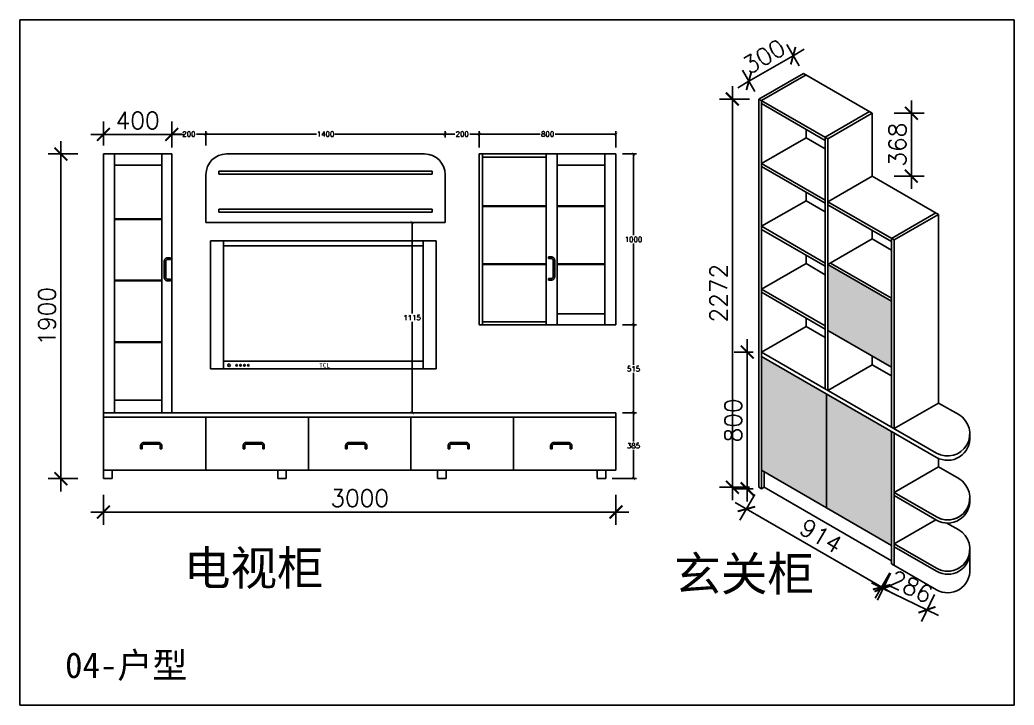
# Model space of a CAD drawing. Header units: millimetres. Extents: x 197048 to 234198, y -884 to 47075.
# Drawn here: x 222328 to 228148, y 2676 to 6686 of the extents above; entities that cross this region are included whole.
import ezdxf

# ---------------------------------------------------------------- set-up
doc = ezdxf.new("R2010")
doc.units = ezdxf.units.MM
doc.header["$PDMODE"] = 35
doc.header["$PDSIZE"] = -10
doc.layers.add('1', color=7, linetype='Continuous')
doc.layers.add('MAKE2D ______', color=7, linetype='Continuous')
doc.styles.add('_TCH_DIM', font='simplex.shx')
doc.styles.get("Standard").update_dxf_attribs({"font": 'txt', "bigfont": 'gbcbig.shx'})
doc.styles.add('STYLE1', font='', dxfattribs={"height": 100})
doc.styles.add('样式 1', font='')
doc.styles.get('STYLE1').set_extended_font_data('SimSun')
doc.styles.get('样式 1').set_extended_font_data('FangSong_GB2312')
doc.dimstyles.new('平面内标注', dxfattribs={"dimscale": 50, "dimtxt": 2, "dimasz": 1.5, "dimexe": 1.5, "dimexo": 1, "dimtad": 1, "dimdec": 0, "dimdsep": 46, "dimtxsty": '_TCH_DIM', "dimblk": 'ARCHTICK', "dimcen": 2.5, "dimdle": 1.5, "dimclrd": 8, "dimclre": 8, "dimadec": 0, "dimazin": 0, "dimtfac": 1, "dimtdec": 0, "dimtix": 1, "dimtmove": 2, "dimatfit": 3, "dimfxl": 0, "dimarcsym": 0})
doc.dimstyles.new('标注1', dxfattribs={"dimscale": 100, "dimtxt": 0.3, "dimasz": 0.18, "dimexe": 0.18, "dimexo": 0.3825, "dimgap": 0.09, "dimtad": 0, "dimtih": 1, "dimtoh": 1, "dimdec": 0, "dimzin": 0, "dimdsep": 46, "dimtxsty": 'Standard', "dimblk": 'ARCHTICK', "dimcen": 0.09, "dimadec": 0, "dimazin": 0, "dimtfac": 1, "dimtdec": 0, "dimtofl": 0, "dimtmove": 2, "dimatfit": 0, "dimldrblk": 'DOT', "dimfxl": 0, "dimtolj": 1, "dimtzin": 0, "dimarcsym": 0})

# ---------------------------------------------------------------- blocks, each defined once
blk = doc.blocks.new('_ArchTick')
at = {"color": 0, "linetype": 'ByBlock', "const_width": 0.15}
blk.add_lwpolyline([(-0.5, -0.5), (0.5, 0.5)], dxfattribs=at)
blk = doc.blocks.new('*D462')
at = {"layer": '1', "color": 8, "lineweight": -2}
for p, q in [((226498.5, 3876.1), (226498.5, 6298.1)), ((226598.5, 6223.1), (226423.5, 6223.1)), ((226598.5, 3951.1), (226423.5, 3951.1))]:
    blk.add_line(p, q, dxfattribs=at)
at = {"layer": 'Defpoints', "color": 0}
for p in [(226498.5, 6223.1), (226654.4, 6223.1), (226654.4, 3951.1)]:
    blk.add_point(p, dxfattribs=at)
at = {"layer": '1', "color": 8, "lineweight": -2, "xscale": 75, "yscale": 75, "zscale": 75}
for p, rotation in [((226498.5, 6223.1), 90), ((226498.5, 3951.1), 270)]:
    blk.add_blockref('_ArchTick', p, dxfattribs=dict(at, rotation=rotation))
at = {"layer": '1', "color": 0, "insert": (226417.3, 5087.1), "char_height": 100, "attachment_point": 5, "rotation": 90, "style": '_TCH_DIM'}
blk.add_mtext('2272', dxfattribs=at)
blk = doc.blocks.new('*D463')
at = {"layer": '1', "color": 8, "lineweight": -2}
for p, q in [((226889.2, 6416.4), (226817, 6541.6)), ((226594.7, 6326.6), (226854.5, 6476.6)), ((226854.5, 6476.6), (226919.4, 6514.1)), ((226629.4, 6266.4), (226557.2, 6391.6)), ((226594.7, 6326.6), (226529.7, 6289.1))]:
    blk.add_line(p, q, dxfattribs=at)
at = {"layer": 'Defpoints', "color": 0}
for p in [(226854.5, 6476.6), (226914.2, 6373.1), (226654.4, 6223.1)]:
    blk.add_point(p, dxfattribs=at)
at = {"layer": '1', "color": 8, "lineweight": -2, "xscale": 75, "yscale": 75, "zscale": 75}
for p, rotation in [((226854.5, 6476.6), 210.0000000000054), ((226594.7, 6326.6), 30.00000000000533)]:
    blk.add_blockref('_ArchTick', p, dxfattribs=dict(at, rotation=rotation))
at = {"layer": '1', "color": 0, "insert": (226683.9, 6472), "char_height": 100, "attachment_point": 5, "rotation": 30, "style": '_TCH_DIM'}
blk.add_mtext('300', dxfattribs=at)
blk = doc.blocks.new('*D464')
at = {"layer": '1', "color": 8, "lineweight": -2}
for p, q in [((227546.4, 6215.1), (227546.4, 5697.1)), ((227446.4, 6140.1), (227621.4, 6140.1)), ((227446.4, 5772.1), (227621.4, 5772.1))]:
    blk.add_line(p, q, dxfattribs=at)
at = {"layer": 'Defpoints', "color": 0}
for p in [(227317.8, 6140.1), (227317.8, 5772.1), (227546.4, 5772.1)]:
    blk.add_point(p, dxfattribs=at)
at = {"layer": '1', "color": 8, "lineweight": -2, "xscale": 75, "yscale": 75, "zscale": 75}
for p, rotation in [((227546.4, 6140.1), 90), ((227546.4, 5772.1), 270)]:
    blk.add_blockref('_ArchTick', p, dxfattribs=dict(at, rotation=rotation))
at = {"layer": '1', "color": 0, "insert": (227465.2, 5956.1), "char_height": 100, "attachment_point": 5, "rotation": 90, "style": '_TCH_DIM'}
blk.add_mtext('368', dxfattribs=at)
blk = doc.blocks.new('*D465')
at = {"layer": '1', "color": 8, "lineweight": -2}
for p, q in [((226585.1, 4817.1), (226585.1, 3867.1)), ((226620, 4742.1), (226510.1, 4742.1)), ((226620, 3942.1), (226510.1, 3942.1))]:
    blk.add_line(p, q, dxfattribs=at)
at = {"layer": 'Defpoints', "color": 0}
for p in [(226670, 4742.1), (226585.1, 3942.1), (226670, 3942.1)]:
    blk.add_point(p, dxfattribs=at)
at = {"layer": '1', "color": 8, "lineweight": -2, "xscale": 75, "yscale": 75, "zscale": 75}
for p, rotation in [((226585.1, 4742.1), 90), ((226585.1, 3942.1), 270)]:
    blk.add_blockref('_ArchTick', p, dxfattribs=dict(at, rotation=rotation))
at = {"layer": '1', "color": 0, "insert": (226503.9, 4342.1), "char_height": 100, "attachment_point": 5, "rotation": 90, "style": '_TCH_DIM'}
blk.add_mtext('800', dxfattribs=at)
blk = doc.blocks.new('*D466')
at = {"layer": '1', "color": 8, "lineweight": -2}
for p, q in [((226629.4, 3907.8), (226543.3, 3758.7)), ((226515.9, 3861.1), (227437.3, 3329.1)), ((227421, 3450.8), (227334.9, 3301.7))]:
    blk.add_line(p, q, dxfattribs=at)
at = {"layer": 'Defpoints', "color": 0}
for p in [(226654.4, 3951.1), (227446, 3494.1), (227372.4, 3366.6)]:
    blk.add_point(p, dxfattribs=at)
at = {"layer": '1', "color": 8, "lineweight": -2, "xscale": 75, "yscale": 75, "zscale": 75}
for p, rotation in [((226580.8, 3823.6), 149.9999999999992), ((227372.4, 3366.6), 329.9999999999993)]:
    blk.add_blockref('_ArchTick', p, dxfattribs=dict(at, rotation=rotation))
at = {"layer": '1', "color": 0, "insert": (227017.2, 3665.5), "char_height": 100, "attachment_point": 5, "rotation": 330, "style": '_TCH_DIM'}
blk.add_mtext('914', dxfattribs=at)
blk = doc.blocks.new('*D387')
at = {"layer": '1', "color": 8, "lineweight": -2}
for p, q in [((227423.9, 3448.7), (227347.5, 3291.2)), ((227380.3, 3358.7), (227312.8, 3391.4)), ((227380.3, 3358.7), (227637.6, 3233.9)), ((227681.2, 3323.9), (227604.9, 3166.4)), ((227637.6, 3233.9), (227705.1, 3201.2))]:
    blk.add_line(p, q, dxfattribs=at)
at = {"layer": 'Defpoints', "color": 0}
for p in [(227446, 3494.1), (227703.3, 3369.3), (227637.6, 3233.9)]:
    blk.add_point(p, dxfattribs=at)
at = {"layer": '1', "color": 8, "lineweight": -2, "xscale": 75, "yscale": 75, "zscale": 75}
for p, rotation in [((227380.3, 3358.7), 334.1258640388898), ((227637.6, 3233.9), 154.1258640388898)]:
    blk.add_blockref('_ArchTick', p, dxfattribs=dict(at, rotation=rotation))
at = {"layer": '1', "color": 0, "insert": (227544.4, 3369.4), "char_height": 100, "attachment_point": 5, "rotation": 334.12586, "style": '_TCH_DIM'}
blk.add_mtext('286', dxfattribs=at)
blk = doc.blocks.new('*D476')
at = {"color": 0, "lineweight": -2}
for p, q in [((225855.5, 4386.4), (225937.9, 4386.4)), ((225919.9, 4386.4), (225919.9, 4217.9)), ((225919.9, 4001.4), (225919.9, 4169.9)), ((225795.5, 4001.4), (225937.9, 4001.4))]:
    blk.add_line(p, q, dxfattribs=at)
at = {"layer": 'Defpoints', "color": 0}
for p in [(225817.3, 4386.4), (225919.9, 4386.4), (225757.3, 4001.4)]:
    blk.add_point(p, dxfattribs=at)
at = {"color": 0, "lineweight": -2, "xscale": 18, "yscale": 18, "zscale": 18}
for p, rotation in [((225919.9, 4386.4), 90), ((225919.9, 4001.4), 270)]:
    blk.add_blockref('_ArchTick', p, dxfattribs=dict(at, rotation=rotation))
at = {"color": 0, "insert": (225919.9, 4193.9), "char_height": 30, "attachment_point": 5}
blk.add_mtext('\\A1;385', dxfattribs=at)
blk = doc.blocks.new('_Dot')
at = {"color": 0, "linetype": 'ByBlock', "lineweight": -2}
blk.add_line((-0.5, 0), (-1, 0), dxfattribs=at)
at = {"color": 0, "linetype": 'ByBlock', "const_width": 0.5}
blk.add_lwpolyline([(-0.25, 0, 1), (0.25, 0, 1)], format="xyb", close=True, dxfattribs=at)
blk = doc.blocks.new('*D477')
at = {"color": 0, "lineweight": -2}
for p, q in [((225855.5, 4901.4), (225937.9, 4901.4)), ((225919.9, 4901.4), (225919.9, 4667.9)), ((225919.9, 4386.4), (225919.9, 4619.9)), ((225855.5, 4386.4), (225937.9, 4386.4))]:
    blk.add_line(p, q, dxfattribs=at)
at = {"layer": 'Defpoints', "color": 0}
for p in [(225817.3, 4901.4), (225919.9, 4901.4), (225817.3, 4386.4)]:
    blk.add_point(p, dxfattribs=at)
at = {"color": 0, "lineweight": -2, "xscale": 18, "yscale": 18, "zscale": 18}
for p, rotation in [((225919.9, 4901.4), 90), ((225919.9, 4386.4), 270)]:
    blk.add_blockref('_ArchTick', p, dxfattribs=dict(at, rotation=rotation))
at = {"color": 0, "insert": (225919.9, 4643.9), "char_height": 30, "attachment_point": 5}
blk.add_mtext('\\A1;515', dxfattribs=at)
blk = doc.blocks.new('*D478')
at = {"color": 0, "lineweight": -2}
for p, q in [((225855.5, 5901.4), (225937.9, 5901.4)), ((225919.9, 5901.4), (225919.9, 5425.4)), ((225919.9, 4901.4), (225919.9, 5377.4)), ((225855.5, 4901.4), (225937.9, 4901.4))]:
    blk.add_line(p, q, dxfattribs=at)
at = {"layer": 'Defpoints', "color": 0}
for p in [(225817.3, 5901.4), (225919.9, 5901.4), (225817.3, 4901.4)]:
    blk.add_point(p, dxfattribs=at)
at = {"color": 0, "lineweight": -2, "xscale": 18, "yscale": 18, "zscale": 18}
for p, rotation in [((225919.9, 5901.4), 90), ((225919.9, 4901.4), 270)]:
    blk.add_blockref('_ArchTick', p, dxfattribs=dict(at, rotation=rotation))
at = {"color": 0, "insert": (225919.9, 5401.4), "char_height": 30, "attachment_point": 5}
blk.add_mtext('\\A1;1000', dxfattribs=at)
blk = doc.blocks.new('*D479')
at = {"color": 0, "lineweight": -2}
for p, q in [((225017.3, 5939.7), (225017.3, 6035.9)), ((225017.3, 6017.9), (225373.3, 6017.9)), ((225817.3, 6017.9), (225461.3, 6017.9)), ((225817.3, 5939.7), (225817.3, 6035.9))]:
    blk.add_line(p, q, dxfattribs=at)
at = {"layer": 'Defpoints', "color": 0}
for p in [(225017.3, 6017.9), (225017.3, 5901.4), (225817.3, 5901.4)]:
    blk.add_point(p, dxfattribs=at)
at = {"color": 0, "lineweight": -2, "xscale": 18, "yscale": 18, "zscale": 18, "rotation": 180}
blk.add_blockref('_ArchTick', (225017.3, 6017.9), dxfattribs=at)
at = {"color": 0, "lineweight": -2, "xscale": 18, "yscale": 18, "zscale": 18}
blk.add_blockref('_ArchTick', (225817.3, 6017.9), dxfattribs=at)
at = {"color": 0, "insert": (225417.3, 6017.9), "char_height": 30, "attachment_point": 5}
blk.add_mtext('\\A1;800', dxfattribs=at)
blk = doc.blocks.new('*D480')
at = {"color": 0, "lineweight": -2}
for p, q in [((224817.3, 5998.1), (224817.3, 6035.9)), ((224817.3, 6017.9), (224873.3, 6017.9)), ((225017.3, 6017.9), (224961.3, 6017.9)), ((225017.3, 5939.7), (225017.3, 6035.9))]:
    blk.add_line(p, q, dxfattribs=at)
at = {"layer": 'Defpoints', "color": 0}
for p in [(224817.3, 6017.9), (224817.3, 5959.8), (225017.3, 5901.4)]:
    blk.add_point(p, dxfattribs=at)
at = {"color": 0, "lineweight": -2, "xscale": 18, "yscale": 18, "zscale": 18, "rotation": 180}
blk.add_blockref('_ArchTick', (224817.3, 6017.9), dxfattribs=at)
at = {"color": 0, "lineweight": -2, "xscale": 18, "yscale": 18, "zscale": 18}
blk.add_blockref('_ArchTick', (225017.3, 6017.9), dxfattribs=at)
at = {"color": 0, "insert": (224917.3, 6017.9), "char_height": 30, "attachment_point": 5}
blk.add_mtext('\\A1;200', dxfattribs=at)
blk = doc.blocks.new('*D473')
at = {"color": 0, "lineweight": -2}
for p, q in [((223417.3, 6015.2), (223417.3, 6035.9)), ((223417.3, 6017.9), (224063.3, 6017.9)), ((224817.3, 6017.9), (224171.3, 6017.9)), ((224817.3, 5998.1), (224817.3, 6035.9))]:
    blk.add_line(p, q, dxfattribs=at)
at = {"layer": 'Defpoints', "color": 0}
for p in [(223417.3, 6017.9), (223417.3, 5977), (224817.3, 5959.8)]:
    blk.add_point(p, dxfattribs=at)
at = {"color": 0, "lineweight": -2, "xscale": 18, "yscale": 18, "zscale": 18, "rotation": 180}
blk.add_blockref('_ArchTick', (223417.3, 6017.9), dxfattribs=at)
at = {"color": 0, "lineweight": -2, "xscale": 18, "yscale": 18, "zscale": 18}
blk.add_blockref('_ArchTick', (224817.3, 6017.9), dxfattribs=at)
at = {"color": 0, "insert": (224117.3, 6017.9), "char_height": 30, "attachment_point": 5}
blk.add_mtext('\\A1;1400', dxfattribs=at)
blk = doc.blocks.new('*D481')
at = {"color": 0, "lineweight": -2}
for p, q in [((223217.3, 5939.7), (223217.3, 6035.9)), ((223217.3, 6017.9), (223273.3, 6017.9)), ((223417.3, 6017.9), (223361.3, 6017.9)), ((223417.3, 5950.1), (223417.3, 6035.9))]:
    blk.add_line(p, q, dxfattribs=at)
at = {"layer": 'Defpoints', "color": 0}
for p in [(223217.3, 6017.9), (223217.3, 5901.4), (223417.3, 5911.8)]:
    blk.add_point(p, dxfattribs=at)
at = {"color": 0, "lineweight": -2, "xscale": 18, "yscale": 18, "zscale": 18, "rotation": 180}
blk.add_blockref('_ArchTick', (223217.3, 6017.9), dxfattribs=at)
at = {"color": 0, "lineweight": -2, "xscale": 18, "yscale": 18, "zscale": 18}
blk.add_blockref('_ArchTick', (223417.3, 6017.9), dxfattribs=at)
at = {"color": 0, "insert": (223317.3, 6017.9), "char_height": 30, "attachment_point": 5}
blk.add_mtext('\\A1;200', dxfattribs=at)
blk = doc.blocks.new('*D474')
at = {"color": 0, "lineweight": -2}
for p, q in [((224623.7, 5501.4), (224623.7, 4967.9)), ((224658.7, 5501.4), (224641.7, 5501.4)), ((224623.7, 4386.4), (224623.7, 4919.9)), ((224658.7, 4386.4), (224641.7, 4386.4))]:
    blk.add_line(p, q, dxfattribs=at)
at = {"layer": 'Defpoints', "color": 0}
for p in [(224620.4, 5501.4), (224620.4, 4386.4), (224623.7, 4386.4)]:
    blk.add_point(p, dxfattribs=at)
at = {"color": 0, "lineweight": -2, "xscale": 18, "yscale": 18, "zscale": 18}
for p, rotation in [((224623.7, 5501.4), 90), ((224623.7, 4386.4), 270)]:
    blk.add_blockref('_ArchTick', p, dxfattribs=dict(at, rotation=rotation))
at = {"color": 0, "insert": (224623.7, 4943.9), "char_height": 30, "attachment_point": 5}
blk.add_mtext('\\A1;1115', dxfattribs=at)
blk = doc.blocks.new('*D482')
at = {"layer": '1', "color": 8, "lineweight": -2}
for p, q in [((222817.3, 5951.4), (222817.3, 6091.1)), ((223217.3, 5951.4), (223217.3, 6091.1)), ((223292.3, 6016.1), (222742.3, 6016.1))]:
    blk.add_line(p, q, dxfattribs=at)
at = {"layer": 'Defpoints', "color": 0}
for p in [(222817.3, 6016.1), (222817.3, 5901.4), (223217.3, 5901.4)]:
    blk.add_point(p, dxfattribs=at)
at = {"layer": '1', "color": 8, "lineweight": -2, "xscale": 75, "yscale": 75, "zscale": 75, "rotation": 180}
blk.add_blockref('_ArchTick', (222817.3, 6016.1), dxfattribs=at)
at = {"layer": '1', "color": 8, "lineweight": -2, "xscale": 75, "yscale": 75, "zscale": 75}
blk.add_blockref('_ArchTick', (223217.3, 6016.1), dxfattribs=at)
at = {"layer": '1', "color": 0, "insert": (223017.3, 6097.4), "char_height": 100, "attachment_point": 5, "style": '_TCH_DIM'}
blk.add_mtext('400', dxfattribs=at)
blk = doc.blocks.new('*D483')
at = {"layer": '1', "color": 8, "lineweight": -2}
for p, q in [((222567.9, 3926.4), (222567.9, 5976.4)), ((222667.9, 5901.4), (222492.9, 5901.4)), ((222667.9, 4001.4), (222492.9, 4001.4))]:
    blk.add_line(p, q, dxfattribs=at)
at = {"layer": 'Defpoints', "color": 0}
for p in [(222567.9, 5901.4), (222817.3, 5901.4), (222817.3, 4001.4)]:
    blk.add_point(p, dxfattribs=at)
at = {"layer": '1', "color": 8, "lineweight": -2, "xscale": 75, "yscale": 75, "zscale": 75}
for p, rotation in [((222567.9, 5901.4), 90), ((222567.9, 4001.4), 270)]:
    blk.add_blockref('_ArchTick', p, dxfattribs=dict(at, rotation=rotation))
at = {"layer": '1', "color": 0, "insert": (222486.7, 4951.4), "char_height": 100, "attachment_point": 5, "rotation": 90, "style": '_TCH_DIM'}
blk.add_mtext('1900', dxfattribs=at)
blk = doc.blocks.new('*D475')
at = {"layer": '1', "color": 8, "lineweight": -2}
for p, q in [((222817.3, 3906.1), (222817.3, 3731.1)), ((225817.3, 3906.1), (225817.3, 3731.1)), ((225892.3, 3806.1), (222742.3, 3806.1))]:
    blk.add_line(p, q, dxfattribs=at)
at = {"layer": 'Defpoints', "color": 0}
for p in [(222817.3, 3961.4), (225817.3, 3961.4), (222817.3, 3806.1)]:
    blk.add_point(p, dxfattribs=at)
at = {"layer": '1', "color": 8, "lineweight": -2, "xscale": 75, "yscale": 75, "zscale": 75, "rotation": 180}
blk.add_blockref('_ArchTick', (222817.3, 3806.1), dxfattribs=at)
at = {"layer": '1', "color": 8, "lineweight": -2, "xscale": 75, "yscale": 75, "zscale": 75}
blk.add_blockref('_ArchTick', (225817.3, 3806.1), dxfattribs=at)
at = {"layer": '1', "color": 0, "insert": (224317.3, 3887.4), "char_height": 100, "attachment_point": 5, "style": '_TCH_DIM'}
blk.add_mtext('3000', dxfattribs=at)

msp = doc.modelspace()

# ---------------------------------------------------------------- hatches: boundary and pattern name
at = {"layer": '1'}
for points in [[(227430.4, 4653.1), (227430.4, 5039.1), (227058, 5254.1), (227058, 4868.1)], [(227050.2, 4497.6), (226670, 4717.1), (226670, 4050.1), (227050.2, 3830.6)], [(227050.2, 4497.6), (227050.2, 3830.6), (227430.4, 3611.1), (227430.4, 4278.1)]]:
    msp.add_hatch(color=3, dxfattribs=at).paths.add_polyline_path(points)

# ---------------------------------------------------------------- linework, layer by layer
at = {"color": 8, "ltscale": 10}
for p, q in [((223443.9, 4644), (223443.9, 5394)), ((223443.9, 5394), (224763.9, 5394)), ((223518.9, 4644), (223518.9, 5394)), ((223518.9, 5364), (224688.9, 5364)), ((224688.9, 5394), (224688.9, 4644)), ((224763.9, 5394), (224763.9, 4644)), ((224688.9, 4689), (223518.9, 4689)), ((224763.9, 4644), (223443.9, 4644))]:
    msp.add_line(p, q, dxfattribs=at)
for centre, radius in [((223552.2, 4664.8), 7.79), ((223596.7, 4664.8), 4.81), ((223619.6, 4664.8), 4.81), ((223642.6, 4664.8), 4.81), ((223665.6, 4664.8), 4.81)]:
    msp.add_circle(centre, radius, dxfattribs=at)
at = {"layer": '1', "color": 0}
for p, q in [((226654.4, 6223.1), (226914.2, 6373.1)), ((226670, 6214.1), (226929.8, 6364.1)), ((227317.8, 6140.1), (226914.2, 6373.1)), ((226654.4, 3951.1), (226654.4, 6223.1)), ((227058, 5990.1), (226654.4, 6223.1)), ((226670, 3942.1), (226670, 6214.1)), ((227042.4, 5981.1), (226670, 6196.1)), ((227042.4, 5999.1), (227302.2, 6149.1)), ((227058, 5990.1), (227317.8, 6140.1)), ((227317.8, 5772.1), (227317.8, 6140.1)), ((226670, 5846.1), (226929.8, 5996.1)), ((226929.8, 5996.1), (226929.8, 6046.1)), ((226929.8, 5996.1), (227042.4, 5931.1)), ((227042.4, 4527.1), (227042.4, 5999.1)), ((227058, 4518.1), (227058, 5990.1)), ((227042.4, 5631.1), (226670, 5846.1)), ((227042.4, 5613.1), (226670, 5828.1)), ((227058, 5622.1), (227317.8, 5772.1)), ((227317.8, 5772.1), (227705.8, 5548.1)), ((226929.8, 5628.1), (226929.8, 5678.1)), ((226670, 5478.1), (226929.8, 5628.1)), ((226929.8, 5628.1), (227042.4, 5563.1)), ((227446, 5398.1), (227058, 5622.1)), ((227430.4, 5389.1), (227058, 5604.1)), ((227430.4, 5407.1), (227690.2, 5557.1)), ((227446, 5398.1), (227705.8, 5548.1)), ((227705.8, 4444.1), (227705.8, 5548.1)), ((227042.4, 5263.1), (226670, 5478.1)), ((227042.4, 5245.1), (226670, 5460.1)), ((227317.8, 5404.1), (227317.8, 5454.1)), ((227058, 5254.1), (227317.8, 5404.1)), ((227317.8, 5404.1), (227430.4, 5339.1)), ((227430.4, 4303.1), (227430.4, 5407.1)), ((227446, 4294.1), (227446, 5398.1)), ((226929.8, 5260.1), (226929.8, 5310.1)), ((226670, 5110.1), (226929.8, 5260.1)), ((226929.8, 5260.1), (227042.4, 5195.1)), ((227430.4, 5039.1), (227058, 5254.1)), ((227430.4, 5057.1), (227073.6, 5263.1)), ((227042.4, 4895.1), (226670, 5110.1)), ((227042.4, 4877.1), (226670, 5092.1)), ((226670, 4742.1), (226929.8, 4892.1)), ((226929.8, 4892.1), (226929.8, 4942.1)), ((226929.8, 4892.1), (227042.4, 4827.1)), ((227430.4, 4653.1), (227058, 4868.1)), ((227693.7, 4151.1), (226670, 4742.1)), ((227693.7, 4126.1), (226670, 4717.1)), ((227317.8, 4668.1), (227317.8, 4718.1)), ((227058, 4518.1), (227317.8, 4668.1)), ((227317.8, 4668.1), (227430.4, 4603.1)), ((227050.2, 3830.6), (227050.2, 4497.6)), ((227446, 4294.1), (227705.8, 4444.1)), ((227705.8, 4444.1), (227823.6, 4376.1)), ((227430.4, 3503.1), (227430.4, 4278.1)), ((227446, 3494.1), (227446, 4269.1)), ((227888.5, 4238.6), (227888.5, 4263.6)), ((227705.8, 4070.1), (227705.8, 4120)), ((227430.4, 3611.1), (226670, 4050.1)), ((226685.6, 3951.1), (226685.6, 4041.1)), ((227446, 3920.1), (227705.8, 4070.1)), ((227705.8, 4070.1), (227823.6, 4002.1)), ((226670, 3942.1), (226654.4, 3951.1)), ((226670, 3942.1), (226685.6, 3951.1)), ((226685.6, 3951.1), (227430.4, 3521.1)), ((227693.7, 3777.1), (227446, 3920.1)), ((227693.7, 3759.1), (227446, 3902.1)), ((227888.5, 3871.6), (227888.5, 3889.6)), ((227446, 3620.1), (227690.2, 3761.1)), ((227754.9, 3741.8), (227823.6, 3702.1)), ((227693.7, 3477.1), (227446, 3620.1)), ((227693.7, 3459.1), (227446, 3602.1)), ((227888.5, 3463.6), (227888.5, 3589.6)), ((227430.4, 3503.1), (227693.7, 3351.1))]:
    msp.add_line(p, q, dxfattribs=at)
at = {"layer": '1', "color": 1}
msp.add_lwpolyline([(222327.9, 6686.1), (228147.9, 6686.1), (228147.9, 2676.1), (222327.9, 2676.1)], close=True, dxfattribs=at)
at = {"layer": '1', "color": 0}
for centre, end in [((227758.6, 4263.6), 60), ((227758.6, 4238.6), 5.52183), ((227758.6, 3889.6), 60), ((227758.6, 3889.6), 0), ((227758.6, 3871.6), 3.97275), ((227758.6, 3589.6), 60), ((227758.6, 3589.6), 0), ((227758.6, 3571.6), 3.97275), ((227758.6, 3463.6), 3.97275)]:
    msp.add_arc(centre, 129.9, 240, end, dxfattribs=at)
at = {"layer": 'MAKE2D ______'}
for p, q in [((222817.3, 5901.4), (222881.7, 5901.4)), ((222817.3, 5901.4), (222817.3, 4051.4)), ((222824.2, 5901.4), (222817.9, 5901.4)), ((222826.2, 5901.4), (222824.2, 5901.4)), ((222826.4, 5901.4), (222826.2, 5901.4)), ((222826.4, 5901.4), (222828.4, 5901.4)), ((222881.2, 4386.4), (222881.2, 5901.4)), ((222881.7, 5901.4), (222882.7, 5901.4)), ((223152, 5901.4), (222882.7, 5901.4)), ((223153, 5901.4), (223152, 5901.4)), ((223215.3, 5901.4), (223153, 5901.4)), ((223159.5, 4386.4), (223159.5, 5901.4)), ((223217.3, 5901.4), (223215.3, 5901.4)), ((223217.3, 4395.4), (223217.3, 5901.4)), ((223217.3, 5901.4), (223217.3, 5901.4)), ((223217.3, 5883.4), (223217.3, 5901.4)), ((223217.3, 5883.4), (223217.3, 4404.4)), ((223217.3, 5883.4), (223217.3, 5883.4)), ((223537.3, 5901.4), (224697.3, 5901.4)), ((225017.3, 5901.4), (225017.3, 5901.4)), ((225017.3, 5883.4), (225017.3, 5901.4)), ((225017.3, 5901.4), (225019.3, 5901.4)), ((225017.3, 5883.4), (225017.3, 4919.4)), ((225017.3, 5883.4), (225017.3, 5883.4)), ((225019.3, 5901.4), (225081.6, 5901.4)), ((225035.3, 5901.4), (225035.3, 4901.4)), ((225035.3, 5883.4), (225081.6, 5883.4)), ((225081.6, 5901.4), (225082.6, 5901.4)), ((225351.9, 5901.4), (225082.6, 5901.4)), ((225351.9, 5883.4), (225082.6, 5883.4)), ((225352.9, 5901.4), (225351.9, 5901.4)), ((225415.2, 5901.4), (225352.9, 5901.4)), ((225408.2, 5883.4), (225352.9, 5883.4)), ((225408.2, 5901.4), (225408.4, 4901.4)), ((225417.2, 5901.4), (225415.2, 5901.4)), ((225417.2, 5901.4), (225417.4, 5901.4)), ((225417.4, 5901.4), (225419.4, 5901.4)), ((225419.4, 5901.4), (225481.7, 5901.4)), ((225473.7, 4901.4), (225473.7, 5901.4)), ((225481.7, 5901.4), (225482.7, 5901.4)), ((225752, 5901.4), (225482.7, 5901.4)), ((225753, 5901.4), (225752, 5901.4)), ((225752, 4901.4), (225752, 5901.4)), ((225815.3, 5901.4), (225753, 5901.4)), ((225817.3, 5901.4), (225815.3, 5901.4)), ((225817.3, 5901.4), (225817.3, 5883.4)), ((225817.3, 5901.4), (225817.3, 5901.4)), ((225817.3, 5883.4), (225817.3, 4919.4)), ((225817.3, 5883.4), (225817.3, 5883.4)), ((222881.2, 5836.4), (223159.5, 5836.4)), ((225473.7, 5836.4), (225752, 5836.4)), ((223417.3, 5501.4), (223417.3, 5781.4)), ((223493.1, 5801.4), (223493.1, 5783.4)), ((224741.5, 5801.4), (223493.1, 5801.4)), ((223493.1, 5783.4), (224741.5, 5783.4)), ((224741.5, 5783.4), (224741.5, 5801.4)), ((224817.3, 5781.4), (224817.3, 5501.4)), ((225408.3, 5598.5), (225035.3, 5598.5)), ((225035.3, 5594.5), (225408.3, 5594.5)), ((225473.7, 5598.5), (225752, 5598.5)), ((225752, 5594.5), (225473.7, 5594.5)), ((223493.1, 5579.4), (223493.1, 5561.4)), ((224741.5, 5579.4), (223493.1, 5579.4)), ((223493.1, 5561.4), (224741.5, 5561.4)), ((224741.5, 5561.4), (224741.5, 5579.4)), ((223159.5, 5522.4), (222881.2, 5522.4)), ((222881.2, 5518.4), (223159.5, 5518.4)), ((224817.3, 5501.4), (223417.3, 5501.4)), ((225817.3, 5401.4), (225817.3, 4901.4)), ((225422.2, 5288.9), (225422.2, 5299.2)), ((223209.8, 5284.1), (223209.8, 5294.4)), ((225408.3, 5258.5), (225035.3, 5258.5)), ((225035.3, 5254.5), (225408.3, 5254.5)), ((225473.7, 5258.5), (225752, 5258.5)), ((225752, 5254.5), (225473.7, 5254.5)), ((223159.5, 5162.4), (222881.2, 5162.4)), ((222881.2, 5158.4), (223159.5, 5158.4)), ((223209.8, 5168.8), (223209.8, 5158.4)), ((225422.2, 5173.5), (225422.2, 5163.2)), ((225752, 4966.4), (225473.7, 4966.4)), ((225017.3, 4919.4), (225017.3, 4901.4)), ((225017.3, 4919.4), (225017.3, 4919.4)), ((225017.3, 4901.4), (225082.3, 4901.4)), ((225017.3, 4901.4), (225081.6, 4901.4)), ((225035.3, 4919.4), (225408.4, 4919.4)), ((225081.6, 4901.4), (225082.6, 4901.4)), ((225082.3, 4901.4), (225352.4, 4901.4)), ((225082.3, 4901.4), (225082.3, 4901.4)), ((225352.9, 4901.4), (225351.9, 4901.4)), ((225352.4, 4901.4), (225482.2, 4901.4)), ((225352.4, 4901.4), (225352.4, 4901.4)), ((225417.2, 4901.4), (225352.9, 4901.4)), ((225417.4, 4901.4), (225481.7, 4901.4)), ((225481.7, 4901.4), (225482.7, 4901.4)), ((225482.2, 4901.4), (225752.3, 4901.4)), ((225482.2, 4901.4), (225482.2, 4901.4)), ((225753, 4901.4), (225752, 4901.4)), ((225752.3, 4901.4), (225817.3, 4901.4)), ((225752.3, 4901.4), (225752.3, 4901.4)), ((225817.3, 4901.4), (225753, 4901.4)), ((225817.3, 4901.4), (225817.3, 4919.4)), ((225817.3, 4919.4), (225817.3, 4919.4)), ((223159.5, 4802.4), (222881.2, 4802.4)), ((222881.2, 4798.4), (223159.5, 4798.4)), ((223159.5, 4460.4), (222881.2, 4460.4)), ((222817.3, 4386.4), (223777.3, 4386.4)), ((223217.3, 4404.4), (223217.3, 4386.4)), ((223217.3, 4404.4), (223217.3, 4404.4)), ((223777.3, 4386.4), (225817.3, 4386.4)), ((225817.3, 4386.4), (225817.3, 4336.4)), ((223097.3, 4361.4), (222817.3, 4361.4)), ((223097.3, 4361.4), (223777.3, 4361.4)), ((223417.3, 4361.4), (223417.3, 4051.4)), ((225817.3, 4361.4), (223777.3, 4361.4)), ((224017.3, 4361.4), (224017.3, 4051.4)), ((224617.3, 4361.4), (224617.3, 4051.4)), ((225217.3, 4361.4), (225217.3, 4051.4)), ((225817.3, 4336.4), (225817.3, 4051.4)), ((223044, 4176.5), (223034.6, 4176.5)), ((223149.3, 4176.5), (223158.7, 4176.5)), ((223644, 4176.5), (223634.6, 4176.5)), ((223749.3, 4176.5), (223758.7, 4176.5)), ((224244, 4176.5), (224234.6, 4176.5)), ((224349.3, 4176.5), (224358.7, 4176.5)), ((224844, 4176.5), (224834.6, 4176.5)), ((224949.3, 4176.5), (224958.7, 4176.5)), ((225444, 4176.5), (225434.6, 4176.5)), ((225549.3, 4176.5), (225558.7, 4176.5)), ((222817.3, 4051.4), (222817.3, 4001.4)), ((222817.3, 4051.4), (223097.3, 4051.4)), ((222867.3, 4001.4), (222867.3, 4051.4)), ((223777.3, 4051.4), (223097.3, 4051.4)), ((223777.3, 4051.4), (224457.3, 4051.4)), ((223837.3, 4051.4), (223837.3, 4001.4)), ((223887.3, 4001.4), (223887.3, 4051.4)), ((224457.3, 4051.4), (225137.3, 4051.4)), ((224772.3, 4051.4), (224772.3, 4001.4)), ((224822.3, 4001.4), (224822.3, 4051.4)), ((225817.3, 4051.4), (225137.3, 4051.4)), ((225707.3, 4001.4), (225707.3, 4051.4)), ((225757.3, 4051.4), (225757.3, 4001.4)), ((222817.3, 4001.4), (222867.3, 4001.4)), ((223837.3, 4001.4), (223887.3, 4001.4)), ((224772.3, 4001.4), (224822.3, 4001.4)), ((225757.3, 4001.4), (225707.3, 4001.4))]:
    msp.add_line(p, q, dxfattribs=at)
for centre, start, end in [((223537.3, 5781.4), 90.00046, 179.99954), ((224697.3, 5781.4), 0.00046, 89.99954)]:
    msp.add_arc(centre, 120, start, end, dxfattribs=at)
for points, knots in [([(225422.2, 5299.2), (225430.7, 5299.2), (225439.3, 5299.2), (225459, 5299.2), (225459, 5277.8), (225459, 5254.5), (225459, 5231.2)], [365.544242, 365.544242, 365.544242, 378.044242, 378.044242, 400.820789, 400.820789, 432.368463, 432.368463, 432.368463]), ([(223209.8, 5294.4), (223201.3, 5294.4), (223192.8, 5294.4), (223173, 5294.4), (223173, 5273), (223173, 5249.7), (223173, 5226.4)], [365.544242, 365.544242, 365.544242, 378.044242, 378.044242, 400.820789, 400.820789, 432.368463, 432.368463, 432.368463]), ([(223182.5, 5226.4), (223182.5, 5250.1), (223182.5, 5273.8), (223182.5, 5284.1), (223192.1, 5284.1), (223201, 5284.1), (223209.8, 5284.1)], [302.500994, 302.500994, 302.500994, 334.548668, 334.548668, 345.544242, 345.544242, 358.544242, 358.544242, 358.544242]), ([(225449.5, 5231.2), (225449.5, 5254.9), (225449.5, 5278.5), (225449.5, 5288.9), (225439.9, 5288.9), (225431.1, 5288.9), (225422.2, 5288.9)], [302.500994, 302.500994, 302.500994, 334.548668, 334.548668, 345.544242, 345.544242, 358.544242, 358.544242, 358.544242]), ([(223209.8, 5158.4), (223201.3, 5158.4), (223192.8, 5158.4), (223173, 5158.4), (223173, 5179.9), (223173, 5203.2), (223173, 5226.4)], [365.544242, 365.544242, 365.544242, 378.044242, 378.044242, 400.820789, 400.820789, 432.368463, 432.368463, 432.368463]), ([(223182.5, 5226.4), (223182.5, 5202.8), (223182.5, 5179.1), (223182.5, 5168.8), (223192.1, 5168.8), (223201, 5168.8), (223209.8, 5168.8)], [302.500994, 302.500994, 302.500994, 334.548668, 334.548668, 345.544242, 345.544242, 358.544242, 358.544242, 358.544242]), ([(225422.2, 5163.2), (225430.7, 5163.2), (225439.3, 5163.2), (225459, 5163.2), (225459, 5184.6), (225459, 5207.9), (225459, 5231.2)], [365.544242, 365.544242, 365.544242, 378.044242, 378.044242, 400.820789, 400.820789, 432.368463, 432.368463, 432.368463]), ([(225449.5, 5231.2), (225449.5, 5207.5), (225449.5, 5183.9), (225449.5, 5173.5), (225439.9, 5173.5), (225431.1, 5173.5), (225422.2, 5173.5)], [302.500994, 302.500994, 302.500994, 334.548668, 334.548668, 345.544242, 345.544242, 358.544242, 358.544242, 358.544242]), ([(223034.6, 4176.5), (223034.6, 4185), (223034.6, 4193.5), (223034.6, 4213.3), (223054.1, 4213.3), (223075.4, 4213.3), (223096.6, 4213.3)], [365.544242, 365.544242, 365.544242, 378.044242, 378.044242, 400.820789, 400.820789, 432.368463, 432.368463, 432.368463]), ([(223096.6, 4203.7), (223075, 4203.7), (223053.4, 4203.7), (223044, 4203.7), (223044, 4194.2), (223044, 4185.3), (223044, 4176.5)], [302.500994, 302.500994, 302.500994, 334.548668, 334.548668, 345.544242, 345.544242, 358.544242, 358.544242, 358.544242]), ([(223158.7, 4176.5), (223158.7, 4185), (223158.7, 4193.5), (223158.7, 4213.3), (223139.2, 4213.3), (223117.9, 4213.3), (223096.6, 4213.3)], [365.544242, 365.544242, 365.544242, 378.044242, 378.044242, 400.820789, 400.820789, 432.368463, 432.368463, 432.368463]), ([(223096.6, 4203.7), (223118.2, 4203.7), (223139.8, 4203.7), (223149.3, 4203.7), (223149.3, 4194.2), (223149.3, 4185.3), (223149.3, 4176.5)], [302.500994, 302.500994, 302.500994, 334.548668, 334.548668, 345.544242, 345.544242, 358.544242, 358.544242, 358.544242]), ([(223634.6, 4176.5), (223634.6, 4185), (223634.6, 4193.5), (223634.6, 4213.3), (223654.1, 4213.3), (223675.4, 4213.3), (223696.6, 4213.3)], [365.544242, 365.544242, 365.544242, 378.044242, 378.044242, 400.820789, 400.820789, 432.368463, 432.368463, 432.368463]), ([(223696.6, 4203.7), (223675, 4203.7), (223653.4, 4203.7), (223644, 4203.7), (223644, 4194.2), (223644, 4185.3), (223644, 4176.5)], [302.500994, 302.500994, 302.500994, 334.548668, 334.548668, 345.544242, 345.544242, 358.544242, 358.544242, 358.544242]), ([(223758.7, 4176.5), (223758.7, 4185), (223758.7, 4193.5), (223758.7, 4213.3), (223739.2, 4213.3), (223717.9, 4213.3), (223696.6, 4213.3)], [365.544242, 365.544242, 365.544242, 378.044242, 378.044242, 400.820789, 400.820789, 432.368463, 432.368463, 432.368463]), ([(223696.6, 4203.7), (223718.2, 4203.7), (223739.8, 4203.7), (223749.3, 4203.7), (223749.3, 4194.2), (223749.3, 4185.3), (223749.3, 4176.5)], [302.500994, 302.500994, 302.500994, 334.548668, 334.548668, 345.544242, 345.544242, 358.544242, 358.544242, 358.544242]), ([(224234.6, 4176.5), (224234.6, 4185), (224234.6, 4193.5), (224234.6, 4213.3), (224254.1, 4213.3), (224275.4, 4213.3), (224296.6, 4213.3)], [365.544242, 365.544242, 365.544242, 378.044242, 378.044242, 400.820789, 400.820789, 432.368463, 432.368463, 432.368463]), ([(224296.6, 4203.7), (224275, 4203.7), (224253.4, 4203.7), (224244, 4203.7), (224244, 4194.2), (224244, 4185.3), (224244, 4176.5)], [302.500994, 302.500994, 302.500994, 334.548668, 334.548668, 345.544242, 345.544242, 358.544242, 358.544242, 358.544242]), ([(224358.7, 4176.5), (224358.7, 4185), (224358.7, 4193.5), (224358.7, 4213.3), (224339.2, 4213.3), (224317.9, 4213.3), (224296.6, 4213.3)], [365.544242, 365.544242, 365.544242, 378.044242, 378.044242, 400.820789, 400.820789, 432.368463, 432.368463, 432.368463]), ([(224296.6, 4203.7), (224318.2, 4203.7), (224339.8, 4203.7), (224349.3, 4203.7), (224349.3, 4194.2), (224349.3, 4185.3), (224349.3, 4176.5)], [302.500994, 302.500994, 302.500994, 334.548668, 334.548668, 345.544242, 345.544242, 358.544242, 358.544242, 358.544242]), ([(224834.6, 4176.5), (224834.6, 4185), (224834.6, 4193.5), (224834.6, 4213.3), (224854.1, 4213.3), (224875.4, 4213.3), (224896.6, 4213.3)], [365.544242, 365.544242, 365.544242, 378.044242, 378.044242, 400.820789, 400.820789, 432.368463, 432.368463, 432.368463]), ([(224896.6, 4203.7), (224875, 4203.7), (224853.4, 4203.7), (224844, 4203.7), (224844, 4194.2), (224844, 4185.3), (224844, 4176.5)], [302.500994, 302.500994, 302.500994, 334.548668, 334.548668, 345.544242, 345.544242, 358.544242, 358.544242, 358.544242]), ([(224958.7, 4176.5), (224958.7, 4185), (224958.7, 4193.5), (224958.7, 4213.3), (224939.2, 4213.3), (224917.9, 4213.3), (224896.6, 4213.3)], [365.544242, 365.544242, 365.544242, 378.044242, 378.044242, 400.820789, 400.820789, 432.368463, 432.368463, 432.368463]), ([(224896.6, 4203.7), (224918.2, 4203.7), (224939.8, 4203.7), (224949.3, 4203.7), (224949.3, 4194.2), (224949.3, 4185.3), (224949.3, 4176.5)], [302.500994, 302.500994, 302.500994, 334.548668, 334.548668, 345.544242, 345.544242, 358.544242, 358.544242, 358.544242]), ([(225434.6, 4176.5), (225434.6, 4185), (225434.6, 4193.5), (225434.6, 4213.3), (225454.1, 4213.3), (225475.4, 4213.3), (225496.6, 4213.3)], [365.544242, 365.544242, 365.544242, 378.044242, 378.044242, 400.820789, 400.820789, 432.368463, 432.368463, 432.368463]), ([(225496.6, 4203.7), (225475, 4203.7), (225453.4, 4203.7), (225444, 4203.7), (225444, 4194.2), (225444, 4185.3), (225444, 4176.5)], [302.500994, 302.500994, 302.500994, 334.548668, 334.548668, 345.544242, 345.544242, 358.544242, 358.544242, 358.544242]), ([(225558.7, 4176.5), (225558.7, 4185), (225558.7, 4193.5), (225558.7, 4213.3), (225539.2, 4213.3), (225517.9, 4213.3), (225496.6, 4213.3)], [365.544242, 365.544242, 365.544242, 378.044242, 378.044242, 400.820789, 400.820789, 432.368463, 432.368463, 432.368463]), ([(225496.6, 4203.7), (225518.2, 4203.7), (225539.8, 4203.7), (225549.3, 4203.7), (225549.3, 4194.2), (225549.3, 4185.3), (225549.3, 4176.5)], [302.500994, 302.500994, 302.500994, 334.548668, 334.548668, 345.544242, 345.544242, 358.544242, 358.544242, 358.544242])]:
    msp.add_rational_spline(points, [1, 1, 1, 0.707106781187, 1, 1, 1], degree=2, knots=knots, dxfattribs=at)

# ---------------------------------------------------------------- texts
at = {"color": 8, "ltscale": 10, "style": 'STYLE1'}
msp.add_text('TCL', height=27.33, dxfattribs=at).set_placement((224079.5, 4651.6))
at = {"color": 1, "char_height": 200, "width": 3807.521, "attachment_point": 7, "style": '样式 1'}
for s, insert in [('{\\fSimHei|b0|i0|c134|p2;电视柜}', (223287.9, 3356.1)), ('{\\fSimHei|b0|i0|c134|p2;玄关柜}', (226158.6, 3323.2))]:
    msp.add_mtext(s, dxfattribs=dict(at, insert=insert))
at = {"color": 3, "insert": (222592.6, 2817.1), "char_height": 150, "width": 3275.421, "attachment_point": 7, "style": '样式 1'}
msp.add_mtext('{\\fSimHei|b0|i0|c134|p2;04-户型}', dxfattribs=at)

# ---------------------------------------------------------------- dimensions: what is measured, and where the dimension line sits
for base, p1, p2, angle, picture, middle in [((223217.3, 6017.9), (223417.3, 5911.8), (223217.3, 5901.4), 180, '*D481', (223317.3, 6017.9)), ((225919.9, 4386.4), (225757.3, 4001.4), (225817.3, 4386.4), 90, '*D476', (225919.9, 4193.9))]:
    dim = msp.add_linear_dim(base=base, p1=p1, p2=p2, angle=angle, dimstyle='标注1')
    dim.commit()
    dim.dimension.update_dxf_attribs({"geometry": picture, "text_midpoint": middle})
at = {"color": 0}
for base, p1, p2, angle, picture, middle in [((223417.3, 6017.9), (224817.3, 5959.8), (223417.3, 5977), 180, '*D473', (224117.3, 6017.9)), ((224817.3, 6017.9), (225017.3, 5901.4), (224817.3, 5959.8), 180, '*D480', (224917.3, 6017.9)), ((225017.3, 6017.9), (225817.3, 5901.4), (225017.3, 5901.4), 180, '*D479', (225417.3, 6017.9)), ((225919.9, 5901.4), (225817.3, 4901.4), (225817.3, 5901.4), 90, '*D478', (225919.9, 5401.4)), ((224623.7, 4386.4), (224620.4, 5501.4), (224620.4, 4386.4), 90, '*D474', (224623.7, 4943.9)), ((225919.9, 4901.4), (225817.3, 4386.4), (225817.3, 4901.4), 90, '*D477', (225919.9, 4643.9))]:
    dim = msp.add_linear_dim(base=base, p1=p1, p2=p2, angle=angle, dimstyle='标注1', dxfattribs=at)
    dim.commit()
    dim.dimension.update_dxf_attribs({"geometry": picture, "text_midpoint": middle})
at = {"layer": '1', "color": 0}
for p1, p2, distance, picture, middle in [((226654.4, 6223.1), (226914.2, 6373.1), 119.5, '*D463', (226683.9, 6472)), ((226654.4, 3951.1), (226654.4, 6223.1), 155.9, '*D462', (226417.3, 5087.1)), ((227317.8, 6140.1), (227317.8, 5772.1), 228.6, '*D464', (227465.2, 5956.1)), ((226670, 4742.1), (226670, 3942.1), -84.9, '*D465', (226503.9, 4342.1)), ((226654.4, 3951.1), (227446, 3494.1), -147.2, '*D466', (227017.2, 3665.5)), ((227446, 3494.1), (227703.3, 3369.3), -150.5, '*D387', (227544.4, 3369.4))]:
    dim = msp.add_aligned_dim(p1=p1, p2=p2, distance=distance, dimstyle='平面内标注', override={"dimfxl": 2, "dimfxlon": 1}, dxfattribs=at)
    dim.commit()
    dim.dimension.update_dxf_attribs({"geometry": picture, "text_midpoint": middle})
for base, p1, p2, angle, picture, middle in [((222817.3, 6016.1), (223217.3, 5901.4), (222817.3, 5901.4), 180, '*D482', (223017.3, 6097.4)), ((222567.9, 5901.4), (222817.3, 4001.4), (222817.3, 5901.4), 90, '*D483', (222486.7, 4951.4)), ((222817.3, 3806.1), (225817.3, 3961.4), (222817.3, 3961.4), 180, '*D475', (224317.3, 3887.4))]:
    dim = msp.add_linear_dim(base=base, p1=p1, p2=p2, angle=angle, dimstyle='平面内标注', override={"dimfxl": 2, "dimfxlon": 1}, dxfattribs=at)
    dim.commit()
    dim.dimension.update_dxf_attribs({"geometry": picture, "text_midpoint": middle})

doc.saveas('drawing.dxf')
